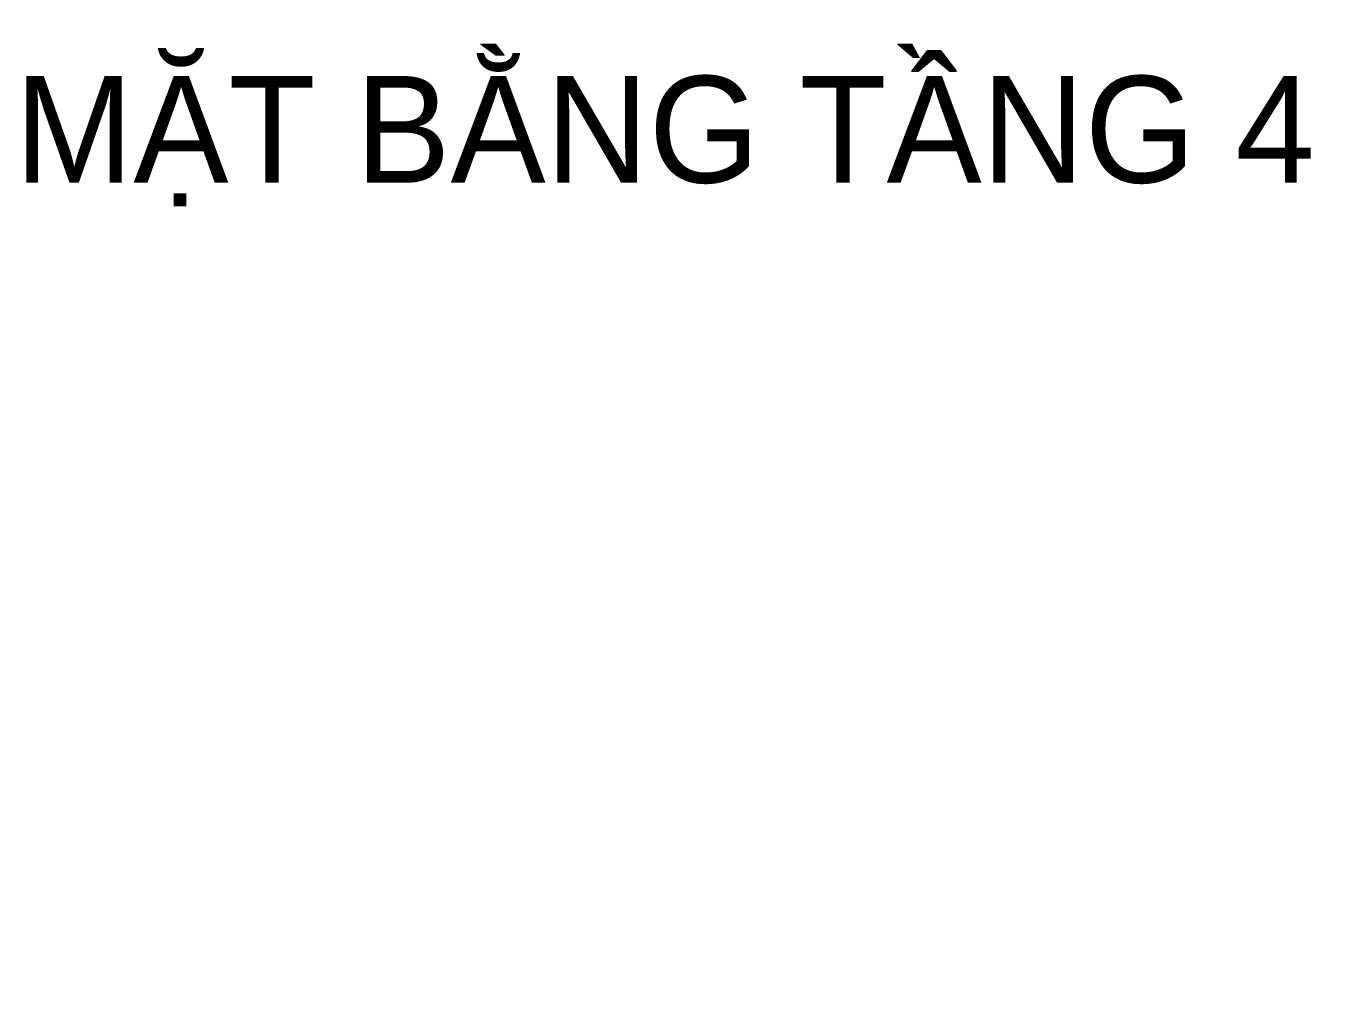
# Model space of a CAD drawing. Header units: millimetres. Extents: x -82962 to 19744, y -138000 to 4535.
# Drawn here: x 1334 to 5639, y -36959 to -33793 of the extents above; entities that cross this region are included whole.
import ezdxf

# ---------------------------------------------------------------- set-up
doc = ezdxf.new("R2010")
doc.units = ezdxf.units.MM
doc.header["$LTSCALE"] = 1000
doc.header["$MEASUREMENT"] = 0
doc.linetypes.add('HIDDEN', pattern=[0.375, 0.25, -0.125])
doc.layers.add('THAY', color=4, linetype='Continuous', lineweight=30)
doc.styles.add('A2', font='VnAvantH.TTF')

msp = doc.modelspace()

# ---------------------------------------------------------------- hatches: boundary and pattern name
at = {"layer": 'THAY', "ltscale": 0.2}
h = msp.add_hatch(dxfattribs=at)
h.set_pattern_fill('ANSI31', color=256, scale=300, style=0)
h.set_pattern_definition([(45, (116201.98, 75770.368), (-26.516504, 26.516504), [])])
h.paths.add_polyline_path([(15804.96084, -25159.63041), (15694.96084, -25159.63041), (15694.96084, -28409.63041), (15804.96084, -28409.63041)])
h.paths.add_polyline_path([(10147.53642, -31543.0903), (10770.74029, -31543.0903), (10770.74029, -31342.15967), (10147.53642, -31342.15967)], flags=9)
h.paths.add_polyline_path([(15659.30858, -34672.89764), (15927.14858, -34672.89764), (15927.14858, -34284.09764), (15659.30858, -34284.09764)], flags=9)
h.paths.add_polyline_path([(12521.70033, -34672.89764), (12809.2889, -34672.89764), (12809.2889, -34284.09764), (12521.70033, -34284.09764)], flags=9)
h.paths.add_polyline_path([(2721.75588, -36237.97517), (5060.07248, -36237.97517), (5060.07248, -35942.84475), (2721.75588, -35942.84475)], flags=9)
h.paths.add_polyline_path([(2718.2118, -35936.37002), (5450.04557, -35936.37002), (5450.04557, -35588.16737), (2718.2118, -35588.16737)], flags=9)
h.paths.add_polyline_path([(2741.75686, -36959.22979), (3993.83616, -36959.22979), (3993.83616, -36772.68733), (2741.75686, -36772.68733)], flags=9)
h.paths.add_polyline_path([(2728.85315, -36737.84028), (5146.79299, -36737.84028), (5146.79299, -36473.70093), (2728.85315, -36473.70093)], flags=9)
h.paths.add_polyline_path([(7608.85276, -35835.44094), (8565.80164, -35835.44094), (8565.80164, -35533.27793), (7608.85276, -35533.27793)], flags=9)
h.paths.add_polyline_path([(12923.79904, -35840.58829), (13996.9148, -35840.58829), (13996.9148, -35607.41023), (12923.79904, -35607.41023)], flags=9)
h.paths.add_polyline_path([(16075.36631, -36733.88167), (17225.69488, -36733.88167), (17225.69488, -36345.25155), (16075.36631, -36345.25155)], flags=9)
h.paths.add_polyline_path([(16233.29512, -35857.98831), (16975.29306, -35857.98831), (16975.29306, -35589.79628), (16233.29512, -35589.79628)], flags=9)
h.paths.add_polyline_path([(11772.70005, -36811.43975), (15116.82283, -36811.43975), (15116.82283, -36111.16057), (11772.70005, -36111.16057)], flags=9)

# ---------------------------------------------------------------- texts
at = {"layer": 'THAY', "linetype": 'HIDDEN', "ltscale": 0.01, "style": 'A2'}
msp.add_text('mÆt b»ng tÇng 4', height=350, dxfattribs=at).set_placement((1295.76098, -34305.76097))

doc.saveas('drawing.dxf')
